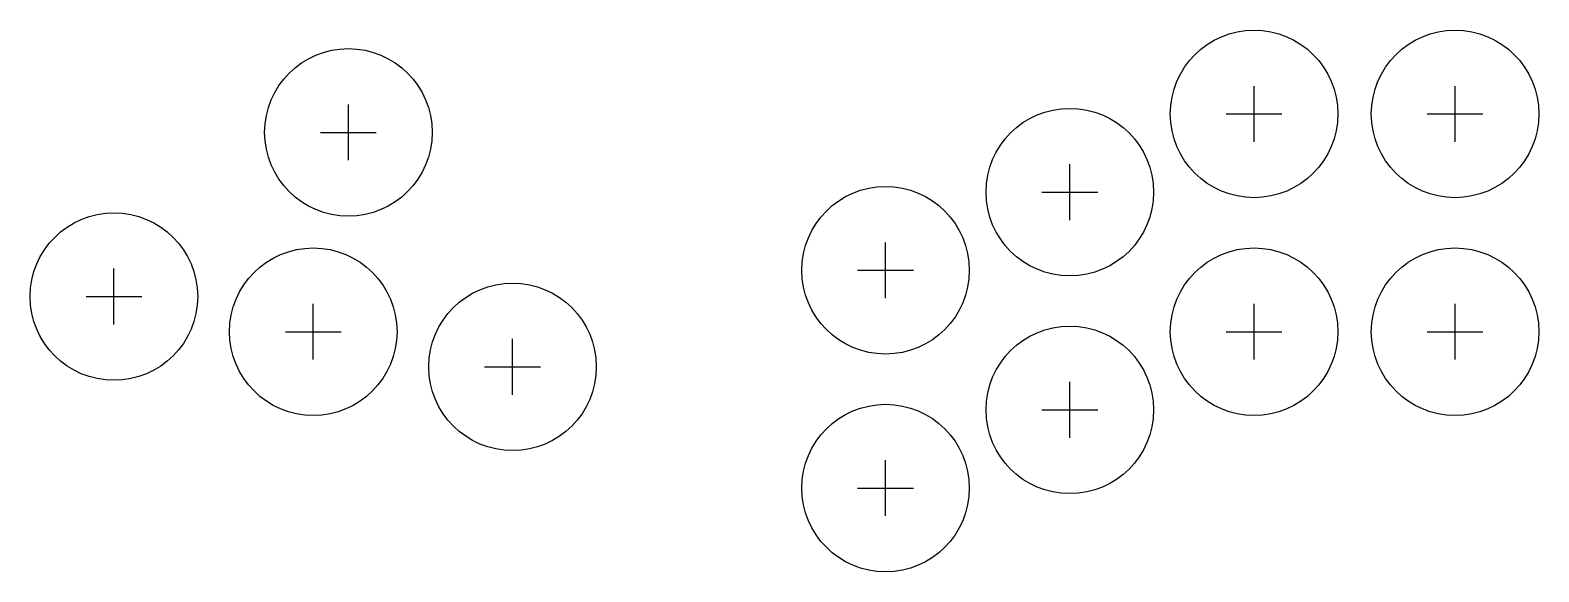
# Model space of a CAD drawing. Header units: millimetres. Extents: x -41 to 176, y -34 to 43.
import ezdxf

# ---------------------------------------------------------------- set-up
doc = ezdxf.new("R2010")
doc.units = ezdxf.units.MM
doc.layers.add('BUTTONS', color=1, linetype='Continuous')
doc.layers.add('REFERENCE', color=8, linetype='Continuous')

msp = doc.modelspace()

# ---------------------------------------------------------------- linework, layer by layer
at = {"layer": 'BUTTONS'}
for centre in [(134.8, 31.2), (163.6, 31.2), (5.0358, 28.5594), (108.4, 20), (82, 8.8), (-28.5594, 5.0358), (0, 0), (134.8, 0), (163.6, 0), (28.5594, -5.0358), (108.4, -11.2), (82, -22.4)]:
    msp.add_circle(centre, 12, dxfattribs=at)
at = {"layer": 'REFERENCE'}
for p, q in [((134.8, 27.2), (134.8, 35.2)), ((163.6, 27.2), (163.6, 35.2)), ((5.0358, 24.5594), (5.0358, 32.5594)), ((130.8, 31.2), (138.8, 31.2)), ((159.6, 31.2), (167.6, 31.2)), ((1.0358, 28.5594), (9.0358, 28.5594)), ((108.4, 16), (108.4, 24)), ((104.4, 20), (112.4, 20)), ((82, 4.8), (82, 12.8)), ((-28.5594, 1.0358), (-28.5594, 9.0358)), ((78, 8.8), (86, 8.8)), ((-32.5594, 5.0358), (-24.5594, 5.0358)), ((0, -4), (0, 4)), ((134.8, -4), (134.8, 4)), ((163.6, -4), (163.6, 4)), ((-4, 0), (4, 0)), ((130.8, 0), (138.8, 0)), ((159.6, 0), (167.6, 0)), ((28.5594, -9.0358), (28.5594, -1.0358)), ((24.5594, -5.0358), (32.5594, -5.0358)), ((108.4, -15.2), (108.4, -7.2)), ((104.4, -11.2), (112.4, -11.2)), ((82, -26.4), (82, -18.4)), ((78, -22.4), (86, -22.4))]:
    msp.add_line(p, q, dxfattribs=at)

doc.saveas('drawing.dxf')
